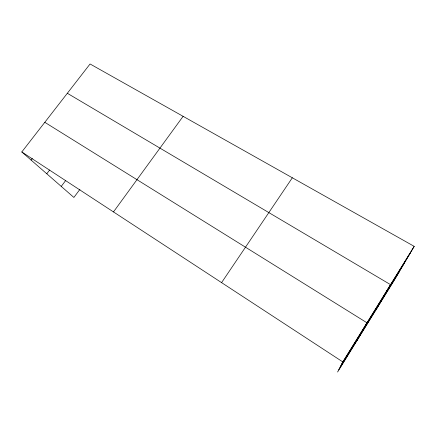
<?xml version="1.0" encoding="UTF-8"?>
<svg xmlns="http://www.w3.org/2000/svg" width="436" height="436" viewBox="0 0 436 436"><rect width="100%" height="100%" fill="white"/><g stroke="black" fill="none" stroke-linecap="round" stroke-linejoin="round"><path stroke-width="0.65" d="M414.2 246.356L342.821 361.924L337.589 372.022L394.705 279.503L414.2 246.356L90.067 63.978L21.8 151.962L73.886 197.448L79.935 189.338M356.828 340.859L366.987 322.798L44.804 122.314M375.679 310.323L390.547 284.659L67.335 93.277M341.857 363.782L410.636 252.417M340.26 366.867L404.695 262.516M338.821 369.646L399.322 271.65M221.581 282.626L292.333 177.784M113.48 211.923L183.109 116.33M61.247 186.406L65.738 180.439M46.772 173.768L49.633 170.013M31.076 160.061L32.308 158.459M21.8 151.962L342.821 361.924"/></g></svg>
